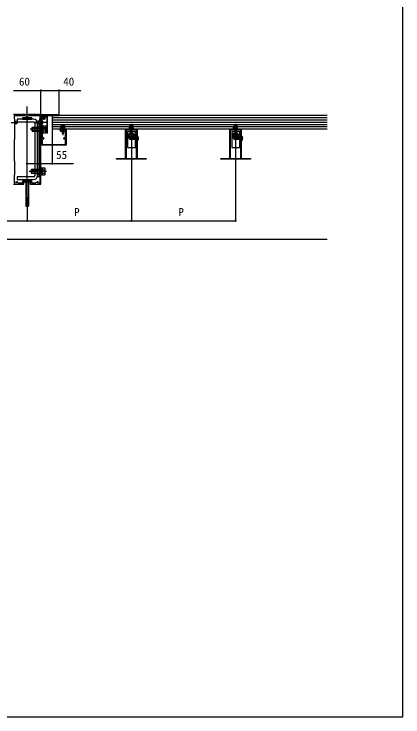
# Model space of a CAD drawing. Units: millimetres, scale not verified. Extents: x -1050 to 1050, y -1578 to 1569.
# Drawn here: x 201 to 1050, y -1578 to -43 of the extents above; entities that cross this region are included whole.
import ezdxf
from ezdxf.enums import TextEntityAlignment as Align

# ---------------------------------------------------------------- set-up
doc = ezdxf.new("R2010")
doc.units = ezdxf.units.MM
doc.header["$LTSCALE"] = 8
for name, color, linetype in [('0-2_YKK_11', 7, 'Continuous'), ('0-3_YKK_12', 2, 'Continuous'), ('0-4_YKK_13', 4, 'Continuous'), ('0-5_YKK_D', 6, 'Continuous'), ('0-6_YKK_ZWAK', 7, 'Continuous')]:
    doc.layers.add(name, color=color, linetype=linetype)
doc.styles.add('ＭＳ ゴシック', font='')
doc.styles.get('ＭＳ ゴシック').set_extended_font_data('MS Gothic')

msp = doc.modelspace()

# ---------------------------------------------------------------- linework, layer by layer
at = {"layer": '0-2_YKK_11'}
for p, q in [((227.2, -267.54), (232.2, -267.54)), ((229.7, -265.04), (229.7, -270.04)), ((262.2, -315.04), (267.2, -315.04)), ((264.7, -312.54), (264.7, -317.54)), ((308.7, -315.04), (313.7, -315.04)), ((311.2, -312.54), (311.2, -317.54)), ((204.7, -410.54), (209.7, -410.54)), ((207.2, -408.04), (207.2, -413.04)), ((221.2, -407.54), (238.2, -407.54)), ((249.7, -410.54), (254.7, -410.54)), ((252.2, -408.04), (252.2, -413.04))]:
    msp.add_line(p, q, dxfattribs=at)
for points in [[(206.2, -263.24), (205.2, -263.24), (205, -263.04), (203.4, -263.04), (203.2, -263.24), (202.2, -263.24), (202, -263.04), (199.7, -263.04)], [(199.7, -415.04), (222.7, -415.04), (222.7, -409.54), (236.7, -409.54), (236.7, -415.04), (259.7, -415.04), (259.7, -387.499), (259.58, -387.315), (259.58, -386.766), (259.7, -386.582), (259.7, -372.499), (259.58, -372.315), (259.58, -371.766), (259.7, -371.582), (259.7, -309.999), (259.58, -309.815), (259.58, -309.266), (259.7, -309.082), (259.7, -295.499), (259.58, -295.315), (259.58, -294.766), (259.7, -294.582), (259.7, -280.499), (259.58, -280.315), (259.58, -279.766), (259.7, -279.582), (259.7, -268.04), (262.7, -268.04), (263.7, -269.04), (268.7, -269.04), (269.7, -268.04)], [(226.492, -265.84), (201.5, -265.84), (201.5, -272.54), (202.2, -272.54), (202.2, -317.04), (201.5, -317.04), (201.5, -364.54), (202.2, -364.54), (202.2, -394.54), (201.5, -394.54), (201.5, -412.24), (203.992, -412.24)], [(235.2, -263.24), (235, -263.04), (233.4, -263.04), (233.2, -263.24), (232.2, -263.24), (232, -263.04), (230.158, -263.04), (229.975, -263.16), (229.425, -263.16), (229.242, -263.04), (227.4, -263.04), (227.2, -263.24), (226.2, -263.24), (226, -263.04), (224.4, -263.04), (224.2, -263.24), (223.2, -263.24), (223, -263.04), (221.4, -263.04), (221.2, -263.24), (220.2, -263.24), (220, -263.04), (218.4, -263.04), (218.2, -263.24), (217.2, -263.24), (217, -263.04), (215.4, -263.04), (215.2, -263.24), (214.2, -263.24), (214, -263.04), (212.4, -263.04), (212.2, -263.24), (211.2, -263.24), (211, -263.04), (209.4, -263.04), (209.2, -263.24), (208.2, -263.24), (208, -263.04), (206.4, -263.04), (206.2, -263.24)], [(255.408, -412.24), (257.9, -412.24), (257.9, -394.54), (257.2, -394.54), (257.2, -364.54), (257.9, -364.54), (257.9, -317.04), (257.2, -317.04), (257.2, -272.54), (257.9, -272.54), (257.9, -265.84), (232.908, -265.84)], [(269.7, -268.04), (272.7, -268.04), (272.7, -266.54), (266.658, -266.54), (266.475, -266.66), (265.925, -266.66), (265.742, -266.54), (259.7, -266.54), (259.7, -263.04), (257.4, -263.04), (257.2, -263.24), (256.2, -263.24), (256, -263.04), (254.4, -263.04), (254.2, -263.24), (253.2, -263.24), (253, -263.04), (251.4, -263.04), (251.2, -263.24), (250.2, -263.24), (250, -263.04), (248.4, -263.04), (248.2, -263.24), (247.2, -263.24), (247, -263.04), (245.4, -263.04), (245.2, -263.24), (244.2, -263.24), (244, -263.04), (242.4, -263.04), (242.2, -263.24), (241.2, -263.24), (241, -263.04), (239.4, -263.04), (239.2, -263.24), (238.2, -263.24), (238, -263.04), (236.4, -263.04), (236.2, -263.24), (235.2, -263.24)], [(268.7, -263.74), (268.5, -263.54), (266.9, -263.54), (266.7, -263.74), (265.7, -263.74), (265.5, -263.54), (263.9, -263.54), (263.7, -263.74), (262.7, -263.74), (262.5, -263.54), (260.9, -263.54), (260.7, -263.74), (259.7, -263.74), (259.7, -266.54), (260.7, -266.54), (260.7, -265.04), (271.7, -265.04), (271.7, -266.54), (272.7, -266.54), (272.7, -302.94)], [(301.7, -297.54), (301.7, -295.04), (302.9, -295.04), (302.9, -297.54), (313.5, -297.54), (313.5, -295.04), (314.7, -295.04), (314.7, -330.04), (262.7, -330.04), (259.7, -327.04), (259.7, -326.04), (261.2, -326.04), (261.2, -306.04), (259.7, -306.04), (259.7, -268.04), (261.2, -268.04), (261.2, -279.582), (261.08, -279.766), (261.08, -280.315), (261.2, -280.499), (261.2, -294.582), (261.08, -294.766), (261.08, -295.315), (261.2, -295.499), (261.2, -304.54), (262.7, -304.54), (262.7, -311.981)], [(298.95, -263.54), (296.9, -263.54), (296.7, -263.74), (295.7, -263.74), (295.5, -263.54), (293.9, -263.54), (293.7, -263.74), (292.7, -263.74), (292.5, -263.54), (290.9, -263.54), (290.7, -263.74), (289.7, -263.74), (289.5, -263.54), (287.9, -263.54), (287.7, -263.74), (286.7, -263.74), (286.5, -263.54), (284.9, -263.54), (284.7, -263.74), (283.7, -263.74), (283.5, -263.54), (281.9, -263.54), (281.7, -263.74), (280.7, -263.74), (280.5, -263.54), (278.9, -263.54), (278.7, -263.74), (277.7, -263.74), (277.5, -263.54), (275.9, -263.54), (275.7, -263.74), (274.7, -263.74), (274.5, -263.54), (272.9, -263.54), (272.7, -263.74), (271.7, -263.74), (271.5, -263.54), (269.9, -263.54), (269.7, -263.74), (268.7, -263.74)], [(273.9, -302.94), (273.9, -265.04), (298.95, -265.04)], [(313.5, -311.642), (313.5, -299.54), (303.7, -299.54)], [(262.7, -318.1), (262.7, -327.212), (263.528, -328.04), (313.5, -328.04), (313.5, -318.439)], [(210.408, -412.24), (220.2, -412.24), (220.2, -408.54)], [(239.2, -408.54), (239.2, -412.24), (248.992, -412.24)]]:
    msp.add_lwpolyline(points, dxfattribs=at)
for points in [[(489.7, -360.04), (424.7, -360.04), (424.7, -358.84), (431.742, -358.84), (431.925, -358.96), (432.475, -358.96), (432.658, -358.84), (444.7, -358.84), (444.7, -295.04), (456.742, -295.04), (456.925, -295.16), (457.475, -295.16), (457.658, -295.04), (469.7, -295.04), (469.7, -358.84), (481.742, -358.84), (481.925, -358.96), (482.475, -358.96), (482.658, -358.84), (489.7, -358.84)], [(445.7, -297.04), (445.7, -358.84), (468.7, -358.84), (468.7, -297.04)], [(717.2, -360.04), (652.2, -360.04), (652.2, -358.84), (659.242, -358.84), (659.425, -358.96), (659.975, -358.96), (660.158, -358.84), (672.2, -358.84), (672.2, -295.04), (684.242, -295.04), (684.425, -295.16), (684.975, -295.16), (685.158, -295.04), (697.2, -295.04), (697.2, -358.84), (709.242, -358.84), (709.425, -358.96), (709.975, -358.96), (710.158, -358.84), (717.2, -358.84)], [(673.2, -297.04), (673.2, -358.84), (696.2, -358.84), (696.2, -297.04)]]:
    msp.add_lwpolyline(points, close=True, dxfattribs=at)
for centre, radius, start, end in [((298.95, -264.29), 0.75, 269.99999, 90.00001), ((273.3, -302.94), 0.6, 180.00001, 269.99999), ((273.3, -302.94), 0.6, 270.00001, 359.99999), ((303.7, -297.54), 2, 180.00001, 269.99999), ((221.2, -408.54), 1, 90.00001, 179.99999), ((238.2, -408.54), 1, 0.00001, 89.99999)]:
    msp.add_arc(centre, radius, start, end, dxfattribs=at)
at = {"layer": '0-3_YKK_12'}
for p, q in [((229.7, -440.54), (229.7, -245.275)), ((266.2, -262.04), (266.2, -274.028)), ((194.7, -280.04), (208.7, -280.04)), ((272.4, -280.04), (245.9, -280.04)), ((246.875, -280.04), (263.459, -280.04)), ((264.7, -280.04), (250.7, -280.04)), ((307.7, -283.64), (307.7, -308.24)), ((457.2, -283.275), (457.2, -438.04)), ((684.7, -283.275), (684.7, -438.04)), ((273.8, -295.04), (236.024, -295.04)), ((473.2, -315.042), (459.2, -315.042)), ((700.7, -315.042), (686.7, -315.042)), ((272.3, -387.04), (234.524, -387.04))]:
    msp.add_line(p, q, dxfattribs=at)
at = {"layer": '0-4_YKK_13'}
for p, q in [((207.7, -273.041), (207.7, -279.041)), ((243.7, -273.041), (207.7, -273.041)), ((261.2, -274.14), (261.2, -285.94)), ((261.448, -274.14), (261.2, -274.14)), ((261.448, -285.94), (261.448, -274.14)), ((269.7, -263.54), (262.7, -263.54)), ((269.7, -263.79), (262.7, -263.79)), ((264.15, -263.54), (265.055, -265.356)), ((264.2, -266.54), (264.34, -265.98)), ((264.2, -269.04), (264.2, -272.14)), ((268.2, -272.14), (264.2, -272.14)), ((264.9, -273.54), (264.2, -272.14)), ((264.325, -265.54), (268.075, -265.54)), ((264.579, -266.54), (264.34, -265.591)), ((264.579, -269.04), (264.579, -272.898)), ((267.5, -273.54), (264.9, -273.54)), ((265.055, -265.356), (266.2, -265.964)), ((268.2, -272.14), (267.5, -273.54)), ((267.821, -266.54), (268.06, -265.591)), ((267.821, -269.04), (267.821, -272.898)), ((268.2, -269.04), (268.2, -272.14)), ((269.7, -263.79), (268.27, -265.22)), ((269.7, -263.54), (269.7, -263.79)), ((284.7, -265.04), (284.7, -295.04)), ((884.7, -265.04), (284.7, -265.04)), ((884.7, -270.04), (284.7, -270.04)), ((884.7, -275.04), (284.7, -275.04)), ((202.2, -277.54), (206.5, -277.54)), ((202.2, -277.973), (207.42, -277.973)), ((202.2, -282.107), (207.42, -282.107)), ((202.2, -282.54), (206.5, -282.54)), ((206.5, -277.54), (208.2, -278.34)), ((206.5, -277.54), (206.5, -282.54)), ((208.2, -281.74), (206.5, -282.54)), ((207.7, -279.041), (243.7, -279.041)), ((208.2, -278.34), (208.2, -281.74)), ((239.8, -292.24), (241, -291.04)), ((257.2, -291.04), (241, -291.04)), ((241, -291.04), (241, -299.04)), ((246.7, -282.041), (246.7, -396.041)), ((246.7, -291.04), (252.7, -291.04)), ((251.2, -278.34), (252.9, -277.54)), ((251.2, -281.74), (251.2, -278.34)), ((252.9, -282.54), (251.2, -281.74)), ((257.2, -277.973), (251.98, -277.973)), ((257.2, -282.107), (251.98, -282.107)), ((252.7, -396.041), (252.7, -282.041)), ((256.7, -283.54), (252.7, -283.54)), ((252.7, -283.54), (252.7, -398.54)), ((252.7, -290.04), (256.7, -290.04)), ((257.2, -277.54), (252.9, -277.54)), ((252.9, -282.54), (252.9, -277.54)), ((257.2, -282.54), (252.9, -282.54)), ((256.7, -291.04), (256.7, -283.54)), ((260.456, -280.04), (261.065, -278.895)), ((260.456, -280.04), (261.065, -281.185)), ((263.783, -277.54), (261.065, -278.895)), ((263.783, -282.54), (261.065, -281.185)), ((261.448, -285.94), (261.2, -285.94)), ((262.8, -287.79), (262.8, -302.29)), ((264.8, -287.79), (262.8, -287.79)), ((264.8, -287.535), (269.719, -287.535)), ((264.8, -302.546), (264.8, -287.535)), ((264.8, -302.29), (264.8, -287.79)), ((264.8, -299.04), (264.8, -291.04)), ((264.8, -291.288), (269.719, -291.288)), ((270.3, -288.54), (269.719, -287.535)), ((270.3, -301.54), (270.3, -288.54)), ((884.7, -280.04), (284.7, -280.04)), ((884.7, -285.04), (284.7, -285.04)), ((884.7, -290.04), (284.7, -290.04)), ((305.2, -289.24), (302.95, -290.059)), ((312.45, -290.059), (302.95, -290.059)), ((303.478, -292.74), (302.95, -290.059)), ((312.254, -291.052), (303.146, -291.052)), ((303.23, -291.483), (304.488, -292.74)), ((303.7, -289.24), (304.035, -287.991)), ((311.7, -289.24), (303.7, -289.24)), ((303.922, -291.052), (305.61, -292.74)), ((305.045, -291.052), (306.733, -292.74)), ((310.2, -289.24), (305.2, -289.24)), ((306, -289.24), (306, -295.04)), ((306.167, -291.052), (307.855, -292.74)), ((306.6, -289.24), (306.6, -295.04)), ((307.29, -291.052), (308.978, -292.74)), ((308.412, -291.052), (310.1, -292.74)), ((308.8, -289.24), (308.8, -295.04)), ((309.4, -295.04), (309.4, -289.24)), ((309.535, -291.052), (311.223, -292.74)), ((310.2, -289.24), (312.45, -290.059)), ((310.657, -291.052), (311.992, -292.387)), ((311.7, -289.24), (311.365, -287.991)), ((311.78, -291.052), (312.176, -291.449)), ((311.922, -292.74), (312.45, -290.059)), ((454.7, -289.24), (452.45, -290.059)), ((461.95, -290.059), (452.45, -290.059)), ((452.978, -292.74), (452.45, -290.059)), ((461.754, -291.052), (452.646, -291.052)), ((452.73, -291.483), (453.988, -292.74)), ((453.2, -289.24), (453.535, -287.991)), ((461.2, -289.24), (453.2, -289.24)), ((453.422, -291.052), (455.11, -292.74)), ((454.545, -291.052), (456.233, -292.74)), ((459.7, -289.24), (454.7, -289.24)), ((455.5, -289.24), (455.5, -295.04)), ((455.667, -291.052), (457.355, -292.74)), ((456.1, -289.24), (456.1, -295.04)), ((456.79, -291.052), (458.478, -292.74)), ((457.912, -291.052), (459.6, -292.74)), ((458.3, -289.24), (458.3, -295.04)), ((458.9, -295.04), (458.9, -289.24)), ((459.035, -291.052), (460.723, -292.74)), ((459.7, -289.24), (461.95, -290.059)), ((460.157, -291.052), (461.492, -292.387)), ((461.2, -289.24), (460.865, -287.991)), ((461.28, -291.052), (461.676, -291.449)), ((461.422, -292.74), (461.95, -290.059)), ((682.2, -289.24), (679.95, -290.059)), ((689.45, -290.059), (679.95, -290.059)), ((680.478, -292.74), (679.95, -290.059)), ((689.254, -291.052), (680.146, -291.052)), ((680.23, -291.483), (681.488, -292.74)), ((680.7, -289.24), (681.035, -287.991)), ((688.7, -289.24), (680.7, -289.24)), ((680.922, -291.052), (682.61, -292.74)), ((682.045, -291.052), (683.733, -292.74)), ((687.2, -289.24), (682.2, -289.24)), ((683, -289.24), (683, -295.04)), ((683.167, -291.052), (684.855, -292.74)), ((683.6, -289.24), (683.6, -295.04)), ((684.29, -291.052), (685.978, -292.74)), ((685.412, -291.052), (687.1, -292.74)), ((685.8, -289.24), (685.8, -295.04)), ((686.4, -295.04), (686.4, -289.24)), ((686.535, -291.052), (688.223, -292.74)), ((687.2, -289.24), (689.45, -290.059)), ((687.657, -291.052), (688.992, -292.387)), ((688.7, -289.24), (688.365, -287.991)), ((688.78, -291.052), (689.176, -291.449)), ((688.922, -292.74), (689.45, -290.059)), ((239.8, -292.24), (239.8, -297.84)), ((239.8, -292.24), (257.2, -292.24)), ((239.8, -297.84), (241, -299.04)), ((239.8, -297.84), (257.2, -297.84)), ((241, -299.04), (257.2, -299.04)), ((246.7, -299.04), (252.7, -299.04)), ((252.7, -300.04), (256.7, -300.04)), ((256.7, -383.04), (256.7, -299.04)), ((264.8, -302.29), (262.8, -302.29)), ((264.8, -298.793), (269.719, -298.793)), ((264.8, -302.546), (269.719, -302.546)), ((270.3, -301.54), (269.719, -302.546)), ((884.7, -295.04), (284.7, -295.04)), ((303.478, -292.74), (311.922, -292.74)), ((306, -295.04), (306, -297.54)), ((306, -299.54), (306, -303.54)), ((306.367, -300.24), (306, -300.24)), ((306, -303.54), (307.7, -305.24)), ((306.6, -295.04), (306.6, -297.54)), ((306.6, -299.54), (306.6, -300.24)), ((307.7, -305.24), (307.7, -301.574)), ((309.4, -302.54), (307.7, -304.24)), ((309.4, -303.54), (307.7, -305.24)), ((308.8, -295.04), (308.8, -297.54)), ((308.8, -299.54), (308.8, -303.14)), ((309.4, -297.54), (309.4, -295.04)), ((309.4, -303.54), (309.4, -299.54)), ((448.7, -300.042), (468.7, -300.042)), ((456.599, -304.639), (452.2, -307.179)), ((452.978, -292.74), (461.422, -292.74)), ((455.5, -297.04), (455.5, -303.54)), ((455.867, -300.24), (455.5, -300.24)), ((455.5, -303.54), (457.2, -305.24)), ((456.1, -297.04), (456.1, -300.24)), ((456.7, -306.892), (456.7, -308.542)), ((457.7, -306.892), (456.7, -306.892)), ((457.2, -319.042), (457.2, -301.042)), ((457.2, -305.24), (457.2, -301.574)), ((458.9, -302.54), (457.2, -304.24)), ((458.9, -303.54), (457.2, -305.24)), ((457.7, -306.892), (457.7, -308.542)), ((457.801, -304.639), (462.2, -307.179)), ((458.3, -297.04), (458.3, -303.14)), ((458.9, -303.54), (458.9, -297.04)), ((465.5, -300.042), (465.5, -335.042)), ((468.7, -300.042), (468.7, -335.042)), ((676.2, -300.042), (696.2, -300.042)), ((684.099, -304.639), (679.7, -307.179)), ((680.478, -292.74), (688.922, -292.74)), ((683, -297.04), (683, -303.54)), ((683.367, -300.24), (683, -300.24)), ((683, -303.54), (684.7, -305.24)), ((683.6, -297.04), (683.6, -300.24)), ((684.2, -306.892), (684.2, -308.542)), ((685.2, -306.892), (684.2, -306.892)), ((684.7, -319.042), (684.7, -301.042)), ((684.7, -305.24), (684.7, -301.574)), ((686.4, -302.54), (684.7, -304.24)), ((686.4, -303.54), (684.7, -305.24)), ((685.2, -306.892), (685.2, -308.542)), ((685.301, -304.639), (689.7, -307.179)), ((685.8, -297.04), (685.8, -303.14)), ((686.4, -303.54), (686.4, -297.04)), ((693, -300.042), (693, -335.042)), ((696.2, -300.042), (696.2, -335.042)), ((448.2, -310.042), (466.2, -310.042)), ((452.2, -307.179), (452.2, -312.905)), ((457.2, -315.792), (452.2, -312.905)), ((454.05, -309.542), (455.7, -309.542)), ((454.05, -309.542), (454.05, -310.542)), ((454.05, -310.542), (455.7, -310.542)), ((456.7, -311.542), (456.7, -313.192)), ((456.7, -313.192), (457.7, -313.192)), ((457.2, -315.792), (459.7, -314.349)), ((457.7, -311.542), (457.7, -313.192)), ((458.7, -309.542), (460.35, -309.542)), ((458.7, -310.542), (460.35, -310.542)), ((459.7, -313.342), (461.4, -312.542)), ((459.7, -316.742), (459.7, -313.342)), ((461.4, -317.542), (459.7, -316.742)), ((460.35, -310.542), (460.35, -309.542)), ((468.3, -312.975), (460.48, -312.975)), ((468.3, -317.109), (460.48, -317.109)), ((468.3, -312.542), (461.4, -312.542)), ((461.4, -317.542), (461.4, -312.542)), ((468.3, -317.542), (461.4, -317.542)), ((462.2, -312.542), (462.2, -307.179)), ((468.7, -312.542), (465.5, -312.542)), ((468.7, -313.192), (465.5, -313.192)), ((468.7, -316.892), (465.5, -316.892)), ((468.7, -317.542), (465.5, -317.542)), ((468.3, -317.542), (468.3, -312.542)), ((468.3, -312.542), (468.7, -312.687)), ((468.3, -312.975), (468.7, -312.891)), ((468.3, -317.109), (468.7, -317.193)), ((468.3, -317.542), (468.7, -317.397)), ((468.956, -315.042), (469.565, -313.897)), ((468.956, -315.042), (469.565, -316.187)), ((472.283, -312.542), (469.565, -313.897)), ((472.283, -317.542), (469.565, -316.187)), ((469.7, -309.142), (469.7, -320.942)), ((469.948, -309.142), (469.7, -309.142)), ((469.948, -320.942), (469.7, -320.942)), ((469.948, -320.942), (469.948, -309.142)), ((675.7, -310.042), (693.7, -310.042)), ((679.7, -307.179), (679.7, -312.905)), ((684.7, -315.792), (679.7, -312.905)), ((681.55, -309.542), (683.2, -309.542)), ((681.55, -309.542), (681.55, -310.542)), ((681.55, -310.542), (683.2, -310.542)), ((684.2, -311.542), (684.2, -313.192)), ((684.2, -313.192), (685.2, -313.192)), ((684.7, -315.792), (687.2, -314.349)), ((685.2, -311.542), (685.2, -313.192)), ((686.2, -309.542), (687.85, -309.542)), ((686.2, -310.542), (687.85, -310.542)), ((687.2, -313.342), (688.9, -312.542)), ((687.2, -316.742), (687.2, -313.342)), ((688.9, -317.542), (687.2, -316.742)), ((687.85, -310.542), (687.85, -309.542)), ((695.8, -312.975), (687.98, -312.975)), ((695.8, -317.109), (687.98, -317.109)), ((695.8, -312.542), (688.9, -312.542)), ((688.9, -317.542), (688.9, -312.542)), ((695.8, -317.542), (688.9, -317.542)), ((689.7, -312.542), (689.7, -307.179)), ((696.2, -312.542), (693, -312.542)), ((696.2, -313.192), (693, -313.192)), ((696.2, -316.892), (693, -316.892)), ((696.2, -317.542), (693, -317.542)), ((695.8, -317.542), (695.8, -312.542)), ((695.8, -312.542), (696.2, -312.687)), ((695.8, -312.975), (696.2, -312.891)), ((695.8, -317.109), (696.2, -317.193)), ((695.8, -317.542), (696.2, -317.397)), ((696.456, -315.042), (697.065, -313.897)), ((696.456, -315.042), (697.065, -316.187)), ((699.783, -312.542), (697.065, -313.897)), ((699.783, -317.542), (697.065, -316.187)), ((697.2, -309.142), (697.2, -320.942)), ((697.448, -309.142), (697.2, -309.142)), ((697.448, -320.942), (697.2, -320.942)), ((697.448, -320.942), (697.448, -309.142)), ((238.3, -384.24), (239.5, -383.04)), ((257.2, -383.04), (239.5, -383.04)), ((239.5, -383.04), (239.5, -391.04)), ((246.7, -383.04), (252.7, -383.04)), ((252.7, -382.04), (256.7, -382.04)), ((261.3, -379.79), (261.3, -394.29)), ((263.3, -379.79), (261.3, -379.79)), ((263.3, -379.535), (268.219, -379.535)), ((263.3, -394.546), (263.3, -379.535)), ((263.3, -394.29), (263.3, -379.79)), ((263.3, -391.04), (263.3, -383.04)), ((263.3, -383.288), (268.219, -383.288)), ((268.8, -380.54), (268.219, -379.535)), ((268.8, -393.54), (268.8, -380.54)), ((238.3, -384.24), (238.3, -389.84)), ((238.3, -384.24), (257.2, -384.24)), ((238.3, -389.84), (239.5, -391.04)), ((238.3, -389.84), (257.2, -389.84)), ((239.5, -391.04), (257.2, -391.04)), ((246.7, -391.04), (252.7, -391.04)), ((252.7, -392.04), (256.7, -392.04)), ((252.7, -398.54), (256.7, -398.54)), ((256.7, -398.54), (256.7, -391.04)), ((263.3, -394.29), (261.3, -394.29)), ((263.3, -390.793), (268.219, -390.793)), ((263.3, -394.546), (268.219, -394.546)), ((268.8, -393.54), (268.219, -394.546)), ((207.7, -405.041), (243.7, -405.041)), ((226.7, -405.041), (226.7, -407.54)), ((226.7, -409.54), (226.7, -440.04)), ((232.7, -405.041), (232.7, -407.54)), ((232.7, -409.54), (232.7, -440.04)), ((226.7, -463.041), (232.7, -463.041))]:
    msp.add_line(p, q, dxfattribs=at)
for points in [[(239.7, -273.041), (239.7, -270.041), (219.7, -270.041), (219.7, -273.041)], [(261.2, -286.54), (261.2, -303.54), (262.8, -303.54), (262.8, -286.54)], [(259.7, -378.54), (259.7, -395.54), (261.3, -395.54), (261.3, -378.54)]]:
    msp.add_lwpolyline(points, close=True, dxfattribs=at)
for points in [[(262.7, -263.54), (262.7, -263.79), (264.13, -265.22)], [(264.2, -266.54), (268.2, -266.54), (268.06, -265.98)], [(268.25, -263.54), (267.345, -265.356), (266.2, -265.964)], [(305.6, -286.889), (306.55, -288.837), (307.7, -289.448)], [(309.8, -286.889), (308.85, -288.837), (307.7, -289.448)], [(455.1, -286.889), (456.05, -288.837), (457.2, -289.448)], [(459.3, -286.889), (458.35, -288.837), (457.2, -289.448)], [(682.6, -286.889), (683.55, -288.837), (684.7, -289.448)], [(686.8, -286.889), (685.85, -288.837), (684.7, -289.448)], [(448.7, -300.042), (448.7, -335.042), (468.7, -335.042)], [(676.2, -300.042), (676.2, -335.042), (696.2, -335.042)], [(243.7, -399.041), (207.7, -399.041), (207.7, -405.041)], [(226.7, -440.04), (226.7, -450.155), (226.7, -463.041)], [(232.7, -440.04), (232.7, -450.155), (232.7, -463.041)]]:
    msp.add_lwpolyline(points, dxfattribs=at)
for centre, radius in [((264.7, -315.04), 1.6), ((264.7, -315.04), 1.1), ((311.2, -315.04), 1.6), ((311.2, -315.04), 1.1)]:
    msp.add_circle(centre, radius, dxfattribs=at)
for centre, radius, start, end in [((243.7, -282.041), 9, 0, 90), ((256.5, -280.04), 7.7, 309.98312, 50.01688), ((263.564, -265.786), 0.8, 345.96376, 45), ((268.836, -265.786), 0.8, 135, 194.03624), ((243.7, -282.041), 3, 0, 90), ((266.977, -289.411), 3.323, 325.61575, 34.38425), ((257.881, -295.04), 12.419, 342.41205, 17.58795), ((305.291, -288.327), 1.3, 108.23476, 165), ((307.7, -295.64), 9, 71.76524, 108.23476), ((310.109, -288.327), 1.3, 15, 71.76524), ((454.791, -288.327), 1.3, 108.23476, 165), ((457.2, -295.64), 9, 71.76524, 108.23476), ((459.609, -288.327), 1.3, 15, 71.76524), ((682.291, -288.327), 1.3, 108.23476, 165), ((684.7, -295.64), 9, 71.76524, 108.23476), ((687.109, -288.327), 1.3, 15, 71.76524), ((266.977, -300.67), 3.323, 325.61575, 34.38425), ((306.367, -301.574), 1.333, 0, 90), ((457.2, -310.042), 7, 104.05523, 290.92483), ((457.2, -310.042), 5, 92.23209, 300), ((455.867, -301.574), 1.333, 0, 90), ((457.2, -310.042), 5, 330, 87.76791), ((457.2, -310.042), 7, 339.07517, 75.94477), ((684.7, -310.042), 7, 104.05523, 290.92483), ((684.7, -310.042), 5, 92.23209, 300), ((683.367, -301.574), 1.333, 0, 90), ((684.7, -310.042), 5, 330, 87.76791), ((684.7, -310.042), 7, 339.07517, 75.94477), ((455.7, -308.542), 1, 270, 0), ((455.7, -311.542), 1, 0, 90), ((458.7, -308.542), 1, 180, 270), ((458.7, -311.542), 1, 90, 180), ((465, -315.042), 7.7, 309.98312, 50.01688), ((683.2, -308.542), 1, 270, 0), ((683.2, -311.542), 1, 0, 90), ((686.2, -308.542), 1, 180, 270), ((686.2, -311.542), 1, 90, 180), ((692.5, -315.042), 7.7, 309.98312, 50.01688), ((265.477, -381.411), 3.323, 325.61575, 34.38425), ((256.381, -387.04), 12.419, 342.41205, 17.58795), ((243.7, -396.041), 3, 270, 0), ((243.7, -396.041), 9, 270, 0), ((265.477, -392.67), 3.323, 325.61575, 34.38425), ((226.535, -410.328), 2.5, 161.6493, 161.64952)]:
    msp.add_arc(centre, radius, start, end, dxfattribs=at)
at = {"layer": '0-5_YKK_D'}
for p, q in [((199.7, -210.04), (259.7, -210.04)), ((259.7, -262.34), (259.7, -209.04)), ((259.7, -262.34), (259.7, -209.04)), ((299.7, -263.29), (299.7, -209.04)), ((284.7, -296.04), (284.7, -371.04)), ((229.7, -441.54), (229.7, -496.04)), ((457.2, -439.04), (457.2, -496.04)), ((457.2, -439.04), (457.2, -496.04)), ((684.7, -439.04), (684.7, -496.04)), ((229.7, -478.19), (229.7, -496.04)), ((2.2, -495.04), (229.7, -495.04)), ((229.7, -495.04), (457.2, -495.04)), ((457.2, -495.04), (684.7, -495.04)), ((-680.3, -535.04), (884.7, -535.04))]:
    msp.add_line(p, q, dxfattribs=at)
for points in [[(259.7, -210.04), (299.7, -210.04), (347.255, -210.04)], [(229.7, -370.04), (284.7, -370.04), (331.164, -370.04)]]:
    msp.add_lwpolyline(points, dxfattribs=at)
for centre in [(259.7, -210.04), (259.7, -210.04), (299.7, -210.04), (229.7, -370.04), (284.7, -370.04), (229.7, -495.04), (229.7, -495.04), (457.2, -495.04), (457.2, -495.04), (684.7, -495.04)]:
    msp.add_circle(centre, 1.275, dxfattribs=at)
at = {"layer": '0-6_YKK_ZWAK'}
msp.add_lwpolyline([(-1050, -1578.5), (1050, -1578.5), (1050, 1481.5)], dxfattribs=at)

# ---------------------------------------------------------------- texts
at = {"layer": '0-5_YKK_D', "style": 'ＭＳ ゴシック'}
for s, p in [('60', (211.905, -205.04)), ('40', (308.573, -205.04)), ('55', (293.027, -365.04)), ('P', (332.405, -490.04)), ('P', (559.905, -490.04))]:
    msp.add_text(s, height=17.6, dxfattribs=at).set_placement(p, align=Align.BOTTOM_LEFT)

doc.saveas('drawing.dxf')
